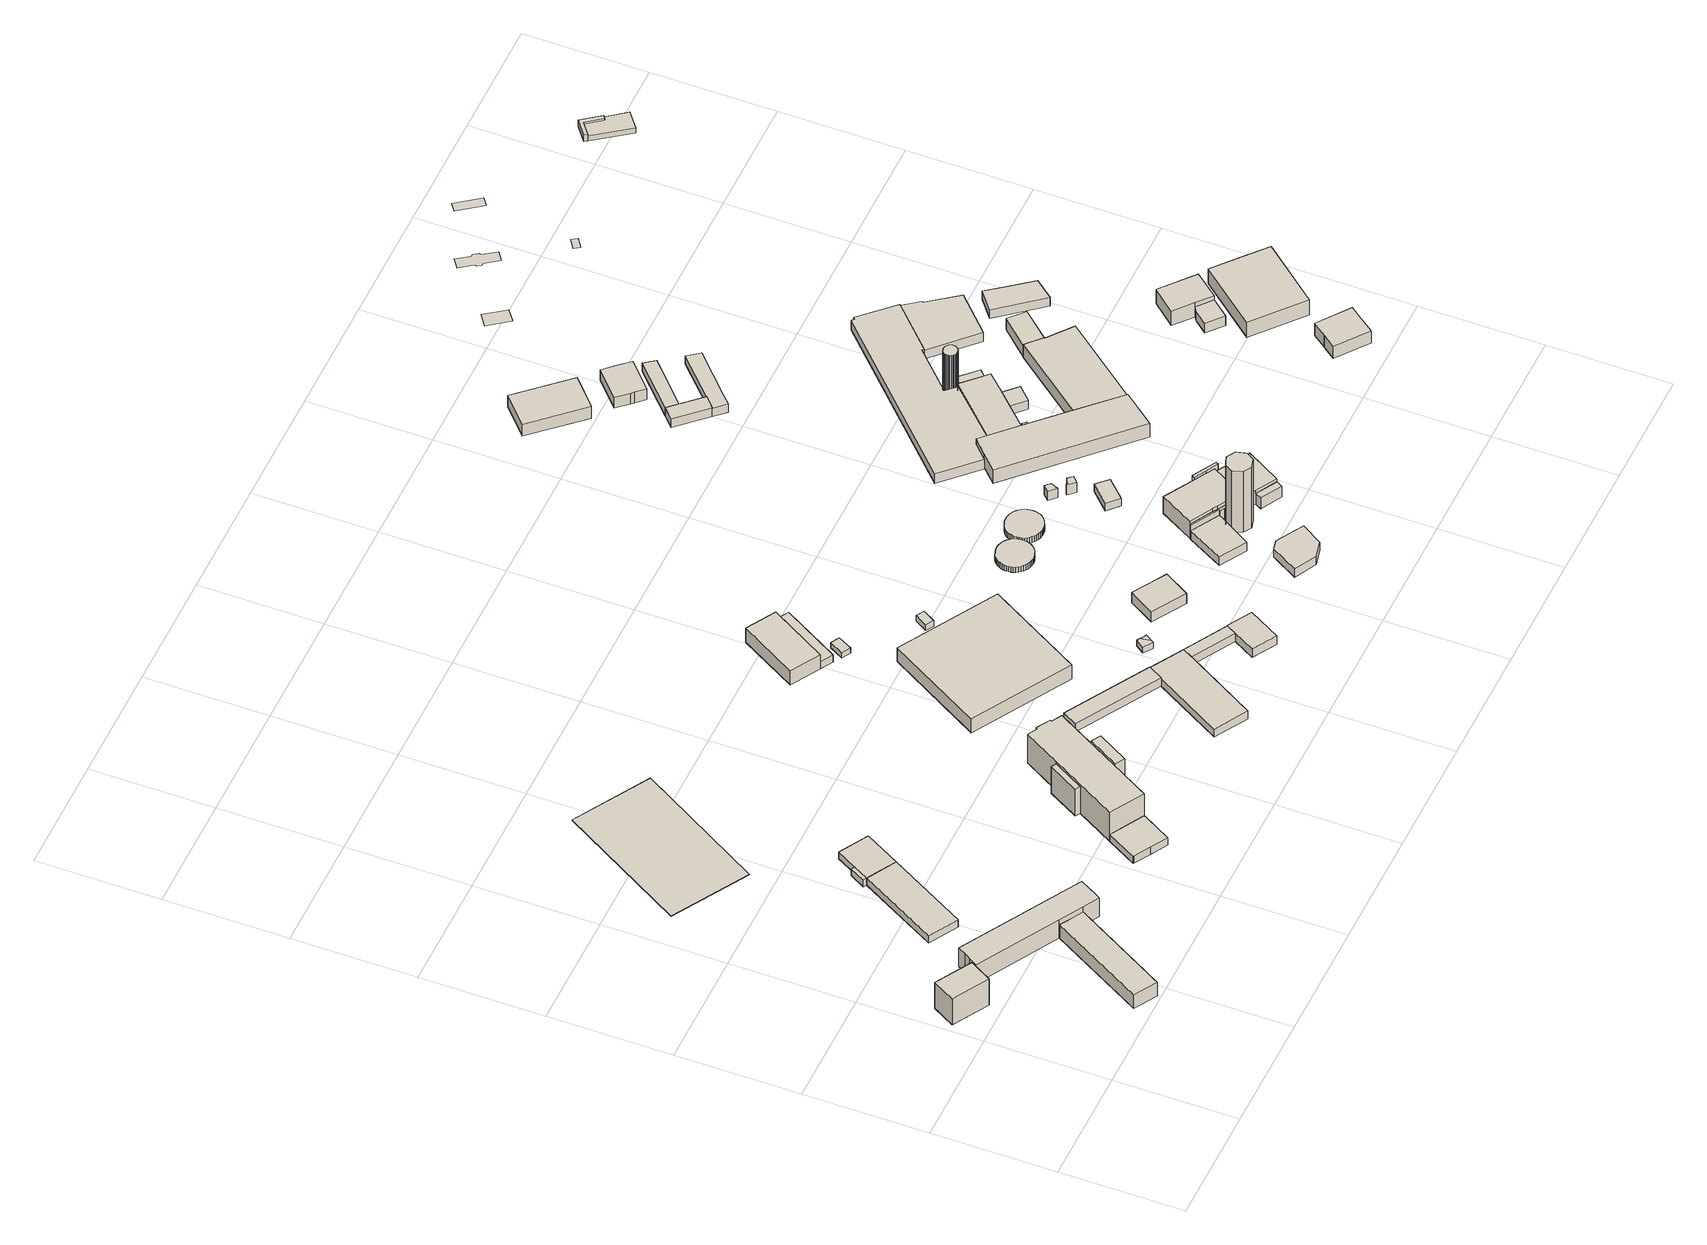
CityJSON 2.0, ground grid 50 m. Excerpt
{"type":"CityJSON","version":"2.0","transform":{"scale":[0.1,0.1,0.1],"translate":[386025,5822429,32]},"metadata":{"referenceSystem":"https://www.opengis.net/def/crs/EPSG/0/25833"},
"CityObjects":{
"building1":{"type":"Building","attributes":{"Gemeindeschluessel":"11000004","BezugspunktDach":"2200","function":"31001_1010","measuredHeight":13.4,"storeysAboveGround":4},"address":[{"country":"Germany","locality":"Berlin","thoroughfareNumber":"36","thoroughfareName":"Friedrich-Olbricht-Damm"}],"geometry":[{"type":"Solid","lod":"1","boundaries":[[[[0,1,2,3]],[[4,5,6,7]],[[4,7,3,2]],[[5,4,2,1]],[[6,5,1,0]],[[7,6,0,3]]]]}]},
"building2":{"type":"Building","attributes":{"Gemeindeschluessel":"11000004","function":"31001_3075"},"address":[{"country":"Germany","locality":"Berlin","thoroughfareNumber":"16 (19)","thoroughfareName":"Friedrich-Olbricht-Damm"}],"children":["building2-1","building2-2"]},
"building2-1":{"type":"BuildingPart","attributes":{"BezugspunktDach":"2200","measuredHeight":10.58,"storeysAboveGround":3},"parents":["building2"],"geometry":[{"type":"MultiSurface","lod":"1","boundaries":[[[8,9,10,11,12,13,14,15,16,17]],[[18,19,20,21,22,23,24,25,26,27]],[[18,27,17,16]],[[19,18,16,15]],[[20,19,15,14]],[[21,20,14,13]],[[22,21,13,12]],[[23,22,12,11]],[[24,23,11,10]],[[25,24,10,9]],[[26,28,29,30,26,25,30,29,31,9,8]],[[27,26,8,17]],[[30,29,28,26]]]}]},
"building2-2":{"type":"BuildingPart","attributes":{"BezugspunktDach":"2200","measuredHeight":8.13,"storeysAboveGround":3},"parents":["building2"],"geometry":[{"type":"MultiSurface","lod":"1","boundaries":[[[32,31,29,28,33]],[[26,30,25,34,35]],[[26,35,33,28]],[[34,25,31,32]],[[35,34,32,33]],[[30,26,36,28,29]],[[30,29,31,25]]]}]},
"building3":{"type":"Building","attributes":{"Gemeindeschluessel":"11000004","BezugspunktDach":"2200","function":"31001_1000","measuredHeight":4.89,"storeysAboveGround":1},"address":[{"country":"Germany","locality":"Berlin","thoroughfareNumber":"16 (24)","thoroughfareName":"Friedrich-Olbricht-Damm"}],"geometry":[{"type":"Solid","lod":"1","boundaries":[[[[37,38,39,40,41]],[[42,43,44,45,46]],[[42,46,41,40]],[[43,42,40,39]],[[44,43,39,38]],[[45,44,38,37]],[[46,45,37,41]]]]}]},
"building4":{"type":"Building","attributes":{"Gemeindeschluessel":"11000004","function":"31001_1000"},"address":[{"country":"Germany","locality":"Berlin","thoroughfareNumber":"16 (25)","thoroughfareName":"Friedrich-Olbricht-Damm"}],"children":["building4-1","building4-2"]},
"building4-1":{"type":"BuildingPart","attributes":{"BezugspunktDach":"2200","measuredHeight":3.51,"storeysAboveGround":1},"parents":["building4"],"geometry":[{"type":"Solid","lod":"1","boundaries":[[[[38,47,48,49,40]],[[50,51,52,53,54]],[[51,50,49,48]],[[52,51,48,47]],[[53,52,47,38]],[[54,53,38,40]],[[50,54,40,49]]]]}]},
"building4-2":{"type":"BuildingPart","attributes":{"BezugspunktDach":"2200","measuredHeight":3.51,"storeysAboveGround":1},"parents":["building4"],"geometry":[{"type":"Solid","lod":"1","boundaries":[[[[40,49,55,56]],[[57,50,54,58]],[[57,58,56,55]],[[50,57,55,49]],[[58,54,40,56]],[[54,50,49,40]]]]}]},
"building5":{"type":"Building","attributes":{"Gemeindeschluessel":"11000004","BezugspunktDach":"2200","function":"51006_1440","measuredHeight":0.291,"storeysAboveGround":0},"address":[{"country":"Germany","locality":"Berlin"}],"geometry":[{"type":"Solid","lod":"1","boundaries":[[[[59,60,61,62]],[[63,64,65,66]],[[63,66,62,61]],[[64,63,61,60]],[[65,64,60,59]],[[66,65,59,62]]]]}]},
"building6":{"type":"Building","attributes":{"Gemeindeschluessel":"11000004","function":"31001_3075"},"address":[{"country":"Germany","locality":"Berlin","thoroughfareNumber":"16 (3)","thoroughfareName":"Friedrich-Olbricht-Damm"}],"children":["building6-1","building6-2","building6-3","building6-4"]},
"building6-1":{"type":"BuildingPart","attributes":{"BezugspunktDach":"2200","measuredHeight":16.83,"storeysAboveGround":3},"parents":["building6"],"geometry":[{"type":"MultiSurface","lod":"1","boundaries":[[[67,68,69,70,71,72,73,74,75,76]],[[77,78,79,80,81,82,83,84,85,86]],[[87,88,89,86,76,75]],[[78,77,75,74]],[[79,78,74,73]],[[80,79,73,72]],[[81,80,72,71]],[[82,81,71,70]],[[83,82,70,69]],[[84,83,69,68]],[[85,90,91,67]],[[92,93,94,95,96,97,67,76]],[[77,98,89,88,87]],[[84,68,91,90]],[[86,99,94,93,92]],[[100,99,101,95,94]],[[101,85,97,96,95]]]}]},
"building6-2":{"type":"BuildingPart","attributes":{"BezugspunktDach":"2200","measuredHeight":16.49,"storeysAboveGround":3},"parents":["building6"],"geometry":[{"type":"MultiSurface","lod":"1","boundaries":[[[102,103,104,105]],[[84,106,107,90]],[[108,68,91,105,104]],[[106,84,104,103]],[[107,106,103,102]],[[90,107,102,105]],[[84,90,91,68,108]]]}]},
"building6-3":{"type":"BuildingPart","attributes":{"BezugspunktDach":"2200","measuredHeight":13.74,"storeysAboveGround":3},"parents":["building6"],"geometry":[{"type":"Solid","lod":"1","boundaries":[[[[88,87,109,110]],[[111,77,89,112]],[[111,112,110,109]],[[77,111,109,87]],[[112,89,88,110]],[[89,77,87,88]]]]}]},
"building6-4":{"type":"BuildingPart","attributes":{"BezugspunktDach":"2200","measuredHeight":3.79,"storeysAboveGround":3},"parents":["building6"],"geometry":[{"type":"Solid","lod":"1","boundaries":[[[[113,114,115,96,95,94,93,116]],[[86,99,101,85,117,118,119,120]],[[86,120,116,93]],[[86,93,86,99]],[[101,95,101,85]],[[117,85,96,115]],[[118,117,115,114]],[[119,118,114,113]],[[120,119,113,116]],[[99,86,93,94]],[[101,99,94,95]],[[85,101,95,96]]]]}]},
"building7":{"type":"Building","attributes":{"Gemeindeschluessel":"11000004","BezugspunktDach":"2200","function":"31001_2120","measuredHeight":4.02,"storeysAboveGround":1},"address":[{"country":"Germany","locality":"Berlin","thoroughfareNumber":"16 (4)","thoroughfareName":"Friedrich-Olbricht-Damm"}],"geometry":[{"type":"Solid","lod":"1","boundaries":[[[[121,122,123,124]],[[125,126,127,128]],[[125,128,124,123]],[[126,125,123,122]],[[127,126,122,121]],[[128,127,121,124]]]]}]},
"building8":{"type":"Building","attributes":{"Gemeindeschluessel":"11000004","BezugspunktDach":"2200","function":"31001_2120","measuredHeight":10.79,"storeysAboveGround":1},"address":[{"country":"Germany","locality":"Berlin","thoroughfareNumber":"16 (5)","thoroughfareName":"Friedrich-Olbricht-Damm"}],"geometry":[{"type":"Solid","lod":"1","boundaries":[[[[129,130,131,132,133]],[[134,135,136,137,138]],[[134,138,133,132]],[[135,134,132,131]],[[136,135,131,130]],[[137,136,130,129]],[[138,137,129,133]]]]}]},
"building9":{"type":"Building","attributes":{"Gemeindeschluessel":"11000004","function":"31001_3211"},"address":[{"country":"Germany","locality":"Berlin","thoroughfareNumber":"16 (6)","thoroughfareName":"Friedrich-Olbricht-Damm"}],"children":["building9-1","building9-2"]},
"building9-1":{"type":"BuildingPart","attributes":{"BezugspunktDach":"2200","measuredHeight":7.31,"storeysAboveGround":2},"parents":["building9"],"geometry":[{"type":"MultiSurface","lod":"1","boundaries":[[[139,140,141,142]],[[143,144,145,146]],[[143,146,142,141]],[[144,143,141,140]],[[147,148,140,139]],[[145,144,149,150]],[[146,145,139,142]],[[150,149,148,147]]]}]},
"building9-2":{"type":"BuildingPart","attributes":{"BezugspunktDach":"2200","measuredHeight":3.61,"storeysAboveGround":2},"parents":["building9"],"geometry":[{"type":"Solid","lod":"1","boundaries":[[[[151,152,148,147]],[[149,153,154,150]],[[153,149,148,152]],[[154,153,152,151]],[[150,154,151,147]],[[149,150,147,148]]]]}]},
"building10":{"type":"Building","attributes":{"Gemeindeschluessel":"11000004","BezugspunktDach":"2200","function":"31001_1000","measuredHeight":2.59,"storeysAboveGround":1},"address":[{"country":"Germany","locality":"Berlin","thoroughfareNumber":"16 (23)","thoroughfareName":"Friedrich-Olbricht-Damm"}],"geometry":[{"type":"Solid","lod":"1","boundaries":[[[[155,156,157,158]],[[159,160,161,162]],[[159,162,158,157]],[[160,159,157,156]],[[161,160,156,155]],[[162,161,155,158]]]]}]},
"building11":{"type":"Building","attributes":{"Gemeindeschluessel":"11000004","function":"31001_3075"},"address":[{"country":"Germany","locality":"Berlin","thoroughfareNumber":"16 (14)","thoroughfareName":"Friedrich-Olbricht-Damm"}],"children":["building11-1","building11-2","building11-3"]},
"building11-1":{"type":"BuildingPart","attributes":{"BezugspunktDach":"2200","measuredHeight":3.91,"storeysAboveGround":1},"parents":["building11"],"geometry":[{"type":"Solid","lod":"1","boundaries":[[[[163,164,165,166,167]],[[168,169,170,171,172]],[[168,172,167,166]],[[169,168,166,165]],[[171,170,164,163]],[[172,171,163,167]],[[169,165,164,170]]]]}]},
"building11-2":{"type":"BuildingPart","attributes":{"BezugspunktDach":"2200","measuredHeight":4.52,"storeysAboveGround":1},"parents":["building11"],"geometry":[{"type":"MultiSurface","lod":"1","boundaries":[[[173,174,175,176]],[[169,177,178,170]],[[165,164,170,176,175]],[[177,169,175,174]],[[170,178,173,176]],[[179,169,170,164,165]],[[178,177,174,173]]]}]},
"building11-3":{"type":"BuildingPart","attributes":{"BezugspunktDach":"2200","measuredHeight":4.36,"storeysAboveGround":1},"parents":["building11"],"geometry":[{"type":"MultiSurface","lod":"1","boundaries":[[[180,181,182,183,184]],[[178,177,185,186,187]],[[178,187,184,183]],[[174,173,183,182]],[[185,177,182,181]],[[186,185,181,180]],[[187,186,180,184]],[[177,178,173,174]]]}]},
"building12":{"type":"Building","attributes":{"Gemeindeschluessel":"11000004","BezugspunktDach":"2200","function":"31001_3030","measuredHeight":2.96,"storeysAboveGround":1},"address":[{"country":"Germany","locality":"Berlin","thoroughfareNumber":"16 (8)","thoroughfareName":"Friedrich-Olbricht-Damm"}],"geometry":[{"type":"Solid","lod":"1","boundaries":[[[[188,189,190,191,192]],[[193,194,195,196,197]],[[193,197,192,191]],[[194,193,191,190]],[[195,194,190,189]],[[196,195,189,188]],[[197,196,188,192]]]]}]},
"building13":{"type":"Building","attributes":{"Gemeindeschluessel":"11000004","BezugspunktDach":"2200","function":"51009_1610","measuredHeight":2.94,"storeysAboveGround":0},"address":[{"country":"Germany","locality":"Berlin"}],"geometry":[{"type":"Solid","lod":"1","boundaries":[[[[189,198,199,200,190]],[[201,202,203,195,194]],[[201,194,190,200]],[[202,201,200,199]],[[203,202,199,198]],[[195,203,198,189]],[[194,195,189,190]]]]}]},
"building14":{"type":"Building","attributes":{"Gemeindeschluessel":"11000004","BezugspunktDach":"2200","function":"31001_2143","measuredHeight":2.87,"storeysAboveGround":1},"address":[{"country":"Germany","locality":"Berlin","thoroughfareNumber":"16 (27)","thoroughfareName":"Friedrich-Olbricht-Damm"}],"geometry":[{"type":"Solid","lod":"1","boundaries":[[[[204,205,206,207]],[[208,209,210,211]],[[208,211,207,206]],[[209,208,206,205]],[[210,209,205,204]],[[211,210,204,207]]]]}]},
"building15":{"type":"Building","attributes":{"name":"Gedenkstätte Plötzensee","Gemeindeschluessel":"11000004","BezugspunktDach":"2200","function":"31001_3030","measuredHeight":5.91,"storeysAboveGround":1},"address":[{"country":"Germany","locality":"Berlin","thoroughfareNumber":"16 (7)","thoroughfareName":"Friedrich-Olbricht-Damm"}],"geometry":[{"type":"Solid","lod":"1","boundaries":[[[[212,213,214,215,216]],[[217,218,219,220,221]],[[217,221,216,215]],[[218,217,215,214]],[[219,218,214,213]],[[220,219,213,212]],[[221,220,212,216]]]]}]},
"building16":{"type":"Building","attributes":{"Gemeindeschluessel":"11000004","BezugspunktDach":"2200","function":"31001_1000","measuredHeight":2.83,"storeysAboveGround":1},"address":[{"country":"Germany","locality":"Berlin","thoroughfareNumber":"16 (22)","thoroughfareName":"Friedrich-Olbricht-Damm"}],"geometry":[{"type":"Solid","lod":"1","boundaries":[[[[222,223,224,225,226,227,228,229,230,231,232,233,234,235,236,237,238,239,240,241,242,243,244,245,246,247,248,249,250,251,252,253,254,255,256,257,258,259,260,261,262,263,264,265,266,267,268,269]],[[270,271,272,273,274,275,276,277,278,279,280,281,282,283,284,285,286,287,288,289,290,291,292,293,294,295,296,297,298,299,300,301,302,303,304,305,306,307,308,309,310,311,312,313,314,315,316,317]],[[270,317,269,268]],[[271,270,268,267]],[[272,271,267,266]],[[273,272,266,265]],[[274,273,265,264]],[[275,274,264,263]],[[276,275,263,262]],[[277,276,262,261]],[[278,277,261,260]],[[279,278,260,259]],[[280,279,259,258]],[[281,280,258,257]],[[282,281,257,256]],[[283,282,256,255]],[[284,283,255,254]],[[285,284,254,253]],[[286,285,253,252]],[[287,286,252,251]],[[288,287,251,250]],[[289,288,250,249]],[[290,289,249,248]],[[291,290,248,247]],[[292,291,247,246]],[[293,292,246,245]],[[294,293,245,244]],[[295,294,244,243]],[[296,295,243,242]],[[297,296,242,241]],[[298,297,241,240]],[[299,298,240,239]],[[300,299,239,238]],[[301,300,238,237]],[[302,301,237,236]],[[303,302,236,235]],[[304,303,235,234]],[[305,304,234,233]],[[306,305,233,232]],[[307,306,232,231]],[[308,307,231,230]],[[309,308,230,229]],[[310,309,229,228]],[[311,310,228,227]],[[312,311,227,226]],[[313,312,226,225]],[[314,313,225,224]],[[315,314,224,223]],[[316,315,223,222]],[[317,316,222,269]]]]}]},
"building17":{"type":"Building","attributes":{"Gemeindeschluessel":"11000004","BezugspunktDach":"2200","function":"31001_1000","measuredHeight":4.25,"storeysAboveGround":1},"address":[{"country":"Germany","locality":"Berlin","thoroughfareNumber":"16 (26)","thoroughfareName":"Friedrich-Olbricht-Damm"}],"geometry":[{"type":"Solid","lod":"1","boundaries":[[[[318,319,320,321,322,323]],[[324,325,326,327,328,329]],[[324,329,323,322]],[[325,324,322,321]],[[326,325,321,320]],[[327,326,320,319]],[[328,327,319,318]],[[329,328,318,323]]]]}]},
"building18":{"type":"Building","attributes":{"Gemeindeschluessel":"11000004","BezugspunktDach":"2200","function":"31001_1000","measuredHeight":2.91,"storeysAboveGround":1},"address":[{"country":"Germany","locality":"Berlin","thoroughfareNumber":"16 (21)","thoroughfareName":"Friedrich-Olbricht-Damm"}],"geometry":[{"type":"Solid","lod":"1","boundaries":[[[[330,331,332,333,334,335,336,337,338,339,340,341,342,343,344,345,346,347,348,349,350,351,352,353,354,355,356,357,358,359,360,361,362,363,364,365,366,367,368,369,370,371,372,373,374,375]],[[376,377,378,379,380,381,382,383,384,385,386,387,388,389,390,391,392,393,394,395,396,397,398,399,400,401,402,403,404,405,406,407,408,409,410,411,412,413,414,415,416,417,418,419,420,421]],[[376,421,375,374]],[[377,376,374,373]],[[378,377,373,372]],[[379,378,372,371]],[[380,379,371,370]],[[381,380,370,369]],[[382,381,369,368]],[[383,382,368,367]],[[384,383,367,366]],[[385,384,366,365]],[[386,385,365,364]],[[387,386,364,363]],[[388,387,363,362]],[[389,388,362,361]],[[390,389,361,360]],[[391,390,360,359]],[[392,391,359,358]],[[393,392,358,357]],[[394,393,357,356]],[[395,394,356,355]],[[396,395,355,354]],[[397,396,354,353]],[[398,397,353,352]],[[399,398,352,351]],[[400,399,351,350]],[[401,400,350,349]],[[402,401,349,348]],[[403,402,348,347]],[[404,403,347,346]],[[405,404,346,345]],[[406,405,345,344]],[[407,406,344,343]],[[408,407,343,342]],[[409,408,342,341]],[[410,409,341,340]],[[411,410,340,339]],[[412,411,339,338]],[[413,412,338,337]],[[414,413,337,336]],[[415,414,336,335]],[[416,415,335,334]],[[417,416,334,333]],[[418,417,333,332]],[[419,418,332,331]],[[420,419,331,330]],[[421,420,330,375]]]]}]},
"building19":{"type":"Building","attributes":{"Gemeindeschluessel":"11000004","BezugspunktDach":"2200","function":"31001_3000","measuredHeight":4.85,"storeysAboveGround":1},"address":[{"country":"Germany","locality":"Berlin","thoroughfareNumber":"16 (16)","thoroughfareName":"Friedrich-Olbricht-Damm"}],"geometry":[{"type":"Solid","lod":"1","boundaries":[[[[422,423,424,425,426]],[[427,428,429,430,431]],[[427,431,426,425]],[[428,427,425,424]],[[429,428,424,423]],[[430,429,423,422]],[[431,430,422,426]]]]}]},
"building20":{"type":"Building","attributes":{"Gemeindeschluessel":"11000004","BezugspunktDach":"2200","function":"31001_2612","measuredHeight":4.74,"storeysAboveGround":1},"address":[{"country":"Germany","locality":"Berlin","thoroughfareNumber":"16 (9)","thoroughfareName":"Friedrich-Olbricht-Damm"}],"geometry":[{"type":"Solid","lod":"1","boundaries":[[[[432,433,434,435,436,437]],[[438,439,440,441,442,443]],[[438,443,437,436]],[[439,438,436,435]],[[440,439,435,434]],[[441,440,434,433]],[[442,441,433,432]],[[443,442,432,437]]]]}]},
"building21":{"type":"Building","attributes":{"Gemeindeschluessel":"11000004","BezugspunktDach":"2200","function":"31001_1000","measuredHeight":3.68,"storeysAboveGround":1},"address":[{"country":"Germany","locality":"Berlin","thoroughfareNumber":"16 (11)","thoroughfareName":"Friedrich-Olbricht-Damm"}],"geometry":[{"type":"Solid","lod":"1","boundaries":[[[[444,445,446,447]],[[448,449,450,451]],[[448,451,447,446]],[[449,448,446,445]],[[450,449,445,444]],[[451,450,444,447]]]]}]},
"building22":{"type":"Building","attributes":{"Gemeindeschluessel":"11000004","function":"31001_2510"},"address":[{"country":"Germany","locality":"Berlin","thoroughfareNumber":"16 (15)","thoroughfareName":"Friedrich-Olbricht-Damm"}],"children":["building22-1","building22-2","building22-3","building22-4","building22-5","building22-6"]},
"building22-1":{"type":"BuildingPart","attributes":{"BezugspunktDach":"2200","measuredHeight":31.46,"storeysAboveGround":5},"parents":["building22"],"geometry":[{"type":"MultiSurface","lod":"1","boundaries":[[[452,453,454,455,456,457,458,459,460,461]],[[462,463,464,465,466,467,468,469,470,471]],[[462,471,461,460]],[[463,462,460,459]],[[472,473,474,459,458]],[[475,476,477,478,458,457]],[[479,476,457,456]],[[467,466,456,455]],[[468,467,455,454]],[[469,468,454,453]],[[470,469,453,452]],[[471,470,452,461]],[[464,463,474,473,472]],[[465,464,478,477,476,475]],[[466,465,476,479]]]}]},
"building22-2":{"type":"BuildingPart","attributes":{"BezugspunktDach":"2200","measuredHeight":10,"storeysAboveGround":5},"parents":["building22"],"geometry":[{"type":"MultiSurface","lod":"1","boundaries":[[[480,481,477,476,479,482,483,484,485,486,487,488]],[[489,490,491,492,493,494,495,496,497,498,499,500]],[[489,500,488,487]],[[490,489,487,486]],[[491,490,486,485]],[[492,491,485,484]],[[492,501,493]],[[502,503,504,483,482]],[[495,494,482,479]],[[496,495,466,465]],[[497,496,476,465,464,477]],[[505,472,497,477,481]],[[506,505,498,481,480]],[[493,501,507,483]],[[484,507,501,492]],[[494,508,503,502]],[[508,493,504,503,509]],[[465,466,479,476]],[[477,464,465,476]],[[498,497,472,505]],[[499,498,505,506]],[[500,510,488]]]}]},
"building22-3":{"type":"BuildingPart","attributes":{"BezugspunktDach":"2200","measuredHeight":7.13,"storeysAboveGround":5},"parents":["building22"],"geometry":[{"type":"MultiSurface","lod":"1","boundaries":[[[511,512,513,473,472,514,515]],[[500,497,516,517,429,428,427]],[[500,427,515,514]],[[518,498,519]],[[516,497,472,464,463,473]],[[517,516,473,513]],[[429,517,513,512]],[[428,429,512,511]],[[427,428,511,515]],[[519,498,505,472,497]],[[499,506,505,498,518]],[[500,514,506,499]],[[473,463,464,472]]]}]},
"building22-4":{"type":"BuildingPart","attributes":{"BezugspunktDach":"2200","measuredHeight":8.12,"storeysAboveGround":5},"parents":["building22"],"geometry":[{"type":"MultiSurface","lod":"1","boundaries":[[[520,521,522,523,524,525,526,527,528,529,530,504,503,502]],[[508,493,531,532,533,534,535,536,537,538,539,540,541,494]],[[532,531,530,529]],[[533,532,529,528]],[[534,533,528,527]],[[535,534,527,526]],[[536,535,526,525]],[[537,536,525,524]],[[538,537,524,523]],[[542,543,538,523,522]],[[540,539,522,521]],[[541,540,521,520]],[[494,541,520,502]],[[508,494,502,503]],[[493,508,503,504]],[[531,493,504,530]],[[539,538,543,542]]]}]},
"building22-5":{"type":"BuildingPart","attributes":{"BezugspunktDach":"2200","measuredHeight":5.85,"storeysAboveGround":5},"parents":["building22"],"geometry":[{"type":"Solid","lod":"1","boundaries":[[[[544,543,542,545]],[[539,538,546,547]],[[539,547,545,542]],[[546,538,543,544]],[[547,546,544,545]],[[538,539,542,543]]]]}]},
"building22-6":{"type":"BuildingPart","attributes":{"BezugspunktDach":"2200","measuredHeight":10.79,"storeysAboveGround":5},"parents":["building22"],"geometry":[{"type":"MultiSurface","lod":"1","boundaries":[[[548,549,550,551,552,553]],[[554,555,556,531,501,492]],[[554,492,553,552]],[[555,554,552,551]],[[556,555,551,550]],[[531,556,550,549]],[[507,483,493,504,530,549,548]],[[484,507,501,548,553]],[[501,493,483,507]],[[530,504,493,531]],[[492,501,507,484]]]}]},
"building23":{"type":"Building","attributes":{"Gemeindeschluessel":"11000004","BezugspunktDach":"2200","function":"31001_2612","measuredHeight":5.21,"storeysAboveGround":1},"address":[{"country":"Germany","locality":"Berlin","thoroughfareNumber":"16 (10)","thoroughfareName":"Friedrich-Olbricht-Damm"}],"geometry":[{"type":"Solid","lod":"1","boundaries":[[[[557,558,559,560,561,562]],[[563,564,565,566,567,568]],[[563,568,562,561]],[[564,563,561,560]],[[565,564,560,559]],[[566,565,559,558]],[[567,566,558,557]],[[568,567,557,562]]]]}]},
"building24":{"type":"Building","attributes":{"Gemeindeschluessel":"11000004","BezugspunktDach":"2200","function":"31001_2143","measuredHeight":8.28,"storeysAboveGround":1},"address":[{"country":"Germany","locality":"Berlin","thoroughfareNumber":"26","thoroughfareName":"Saatwinkler Damm"}],"geometry":[{"type":"Solid","lod":"1","boundaries":[[[[569,570,571,572]],[[573,574,575,576]],[[573,576,572,571]],[[574,573,571,570]],[[575,574,570,569]],[[576,575,569,572]]]]}]},
"building25":{"type":"Building","attributes":{"Gemeindeschluessel":"11000004","BezugspunktDach":"2200","function":"31001_2143","measuredHeight":7.02,"storeysAboveGround":1},"address":[{"country":"Germany","locality":"Berlin","thoroughfareNumber":"19 (5)","thoroughfareName":"Saatwinkler Damm"}],"geometry":[{"type":"Solid","lod":"1","boundaries":[[[[577,578,579,580,581,582,583,584,585,586]],[[587,588,589,590,591,592,593,594,595,596]],[[587,596,586,585]],[[588,587,585,584]],[[589,588,584,583]],[[590,589,583,582]],[[591,590,582,581]],[[592,591,581,580]],[[593,592,580,579]],[[594,593,579,578]],[[595,594,578,577]],[[596,595,577,586]]]]}]},
"building26":{"type":"Building","attributes":{"Gemeindeschluessel":"11000004","BezugspunktDach":"2200","function":"31001_2143","measuredHeight":6.21,"storeysAboveGround":1},"address":[{"country":"Germany","locality":"Berlin","thoroughfareNumber":"19 (8)","thoroughfareName":"Saatwinkler Damm"}],"geometry":[{"type":"Solid","lod":"1","boundaries":[[[[597,598,599,600,601,602]],[[603,604,605,606,607,608]],[[603,608,602,601]],[[604,603,601,600]],[[605,604,600,599]],[[606,605,599,598]],[[607,606,598,597]],[[608,607,597,602]]]]}]},
"building27":{"type":"Building","attributes":{"Gemeindeschluessel":"11000004","BezugspunktDach":"2200","function":"31001_2143","measuredHeight":6.47,"storeysAboveGround":1},"address":[{"country":"Germany","locality":"Berlin","thoroughfareNumber":"25","thoroughfareName":"Saatwinkler Damm"}],"geometry":[{"type":"Solid","lod":"1","boundaries":[[[[609,610,611,612,613,614,615,616]],[[617,618,619,620,621,622,623,624]],[[617,624,616,615]],[[618,617,615,614]],[[619,618,614,613]],[[620,619,613,612]],[[621,620,612,611]],[[622,621,611,610]],[[623,622,610,609]],[[624,623,609,616]]]]}]},
"building28":{"type":"Building","attributes":{"Gemeindeschluessel":"11000004","function":"31001_2020"},"address":[{"country":"Germany","locality":"Berlin","thoroughfareNumber":"24","thoroughfareName":"Saatwinkler Damm"}],"children":["building28-1","building28-2","building28-3"]},
"building28-1":{"type":"BuildingPart","attributes":{"BezugspunktDach":"2200","measuredHeight":4.18,"storeysAboveGround":1},"parents":["building28"],"geometry":[{"type":"MultiSurface","lod":"1","boundaries":[[[625,626,627,628,629,630,631]],[[632,633,634,635,636,637,638]],[[633,632,630,629]],[[634,633,629,628]],[[635,634,628,627]],[[636,635,627,626]],[[637,636,626,625]],[[638,637,625,631]],[[639,632,638,631,630]]]}]},
"building28-2":{"type":"BuildingPart","attributes":{"BezugspunktDach":"2200","measuredHeight":4.31,"storeysAboveGround":1},"parents":["building28"],"geometry":[{"type":"Solid","lod":"1","boundaries":[[[[640,641,642,643,644]],[[645,646,632,638,647]],[[645,647,644,643]],[[632,646,642,641]],[[638,631,630,632,641,640]],[[647,638,640,644]],[[646,645,643,642]],[[632,630,631,638]]]]}]},
"building28-3":{"type":"BuildingPart","attributes":{"BezugspunktDach":"2200","measuredHeight":4.97,"storeysAboveGround":1},"parents":["building28"],"geometry":[{"type":"MultiSurface","lod":"1","boundaries":[[[648,649,650,651]],[[652,653,646,645]],[[652,645,651,650]],[[653,652,650,649]],[[646,653,649,648]],[[654,643,642,648,651]],[[645,646,655,642,643,654]]]}]},
"building29":{"type":"Building","attributes":{"Gemeindeschluessel":"11000004","BezugspunktDach":"2200","function":"31001_2120","measuredHeight":4.96,"storeysAboveGround":1},"address":[{"country":"Germany","locality":"Berlin","thoroughfareNumber":"19 (2)","thoroughfareName":"Saatwinkler Damm"}],"geometry":[{"type":"Solid","lod":"1","boundaries":[[[[656,657,658,659,660,661,662,663,664,665]],[[666,667,668,669,670,671,672,673,674,675]],[[666,675,665,664]],[[667,666,664,663]],[[668,667,663,662]],[[669,668,662,661]],[[670,669,661,660]],[[671,670,660,659]],[[672,671,659,658]],[[673,672,658,657]],[[674,673,657,656]],[[675,674,656,665]]]]}]},
"building30":{"type":"Building","attributes":{"Gemeindeschluessel":"11000004","BezugspunktDach":"2200","function":"51009_1610","measuredHeight":4.54,"storeysAboveGround":0},"address":[{"country":"Germany","locality":"Berlin"}],"geometry":[{"type":"Solid","lod":"1","boundaries":[[[[676,677,659,658]],[[678,679,680,681]],[[678,681,658,659]],[[679,678,659,677]],[[680,679,677,676]],[[681,680,676,658]]]]}]},
"building31":{"type":"Building","attributes":{"Gemeindeschluessel":"11000004","BezugspunktDach":"2200","function":"31001_2111","measuredHeight":4.97,"storeysAboveGround":1},"address":[{"country":"Germany","locality":"Berlin","thoroughfareNumber":"21","thoroughfareName":"Saatwinkler Damm"}],"geometry":[{"type":"Solid","lod":"1","boundaries":[[[[682,683,684,685,686,687,688,689,690,691,692,693,694]],[[695,696,697,698,699,700,701,702,703,704,705,706,707]],[[695,707,694,693]],[[696,695,693,692]],[[697,696,692,691]],[[698,697,691,690]],[[699,698,690,689]],[[700,699,689,688]],[[701,700,688,687]],[[702,701,687,686]],[[703,702,686,685]],[[704,703,685,684]],[[705,704,684,683]],[[706,705,683,682]],[[707,706,682,694]]]]}]},
"building32":{"type":"Building","attributes":{"Gemeindeschluessel":"11000004","BezugspunktDach":"2200","function":"31001_2142","measuredHeight":20.23,"storeysAboveGround":1},"address":[{"country":"Germany","locality":"Berlin","thoroughfareNumber":"19 (4)","thoroughfareName":"Saatwinkler Damm"}],"geometry":[{"type":"Solid","lod":"1","boundaries":[[[[708,709,710,711,712,713,714,715,716,717,718,719,720,721,722,723,724,725,726,727,728,729,730,731,732,733,734,735,736,737]],[[738,739,740,741,742,743,744,745,746,747,748,749,750,751,752,753,754,755,756,757,758,759,760,761,762,763,764,765,766,767]],[[738,767,737,736]],[[739,738,736,735]],[[740,739,735,734]],[[741,740,734,733]],[[742,741,733,732]],[[743,742,732,731]],[[744,743,731,730]],[[745,744,730,729]],[[746,745,729,728]],[[747,746,728,727]],[[748,747,727,726]],[[749,748,726,725]],[[750,749,725,724]],[[751,750,724,723]],[[752,751,723,722]],[[753,752,722,721]],[[754,753,721,720]],[[755,754,720,719]],[[756,755,719,718]],[[757,756,718,717]],[[758,757,717,716]],[[759,758,716,715]],[[760,759,715,714]],[[761,760,714,713]],[[762,761,713,712]],[[763,762,712,711]],[[764,763,711,710]],[[765,764,710,709]],[[766,765,709,708]],[[767,766,708,737]]]]}]},
"building33":{"type":"Building","attributes":{"Gemeindeschluessel":"11000004","BezugspunktDach":"2200","function":"31001_2580","measuredHeight":3.25,"storeysAboveGround":1},"address":[{"country":"Germany","locality":"Berlin","thoroughfareNumber":"19 (3)","thoroughfareName":"Saatwinkler Damm"}],"geometry":[{"type":"Solid","lod":"1","boundaries":[[[[768,769,770,771]],[[772,773,774,775]],[[772,775,771,770]],[[773,772,770,769]],[[774,773,769,768]],[[775,774,768,771]]]]}]},
"building34":{"type":"Building","attributes":{"Gemeindeschluessel":"11000004","BezugspunktDach":"2200","function":"31001_2143","measuredHeight":6.64,"storeysAboveGround":1},"address":[{"country":"Germany","locality":"Berlin","thoroughfareNumber":"19 (7)","thoroughfareName":"Saatwinkler Damm"}],"geometry":[{"type":"Solid","lod":"1","boundaries":[[[[776,777,778,779,780,781]],[[782,783,784,785,786,787]],[[782,787,781,780]],[[783,782,780,779]],[[784,783,779,778]],[[785,784,778,777]],[[786,785,777,776]],[[787,786,776,781]]]]}]},
"building35":{"type":"Building","attributes":{"Gemeindeschluessel":"11000004","BezugspunktDach":"2200","function":"31001_2440","measuredHeight":0.024,"storeysAboveGround":1},"address":[{"country":"Germany","locality":"Berlin","thoroughfareNumber":"25 (1)","thoroughfareName":"Saatwinkler Damm"}],"geometry":[{"type":"MultiSurface","lod":"1","boundaries":[[[788,789,790,791]]]}]},
"building36":{"type":"Building","attributes":{"Gemeindeschluessel":"11000004","BezugspunktDach":"2200","function":"31001_2143","measuredHeight":6.1,"storeysAboveGround":1},"address":[{"country":"Germany","locality":"Berlin","thoroughfareNumber":"19 (6)","thoroughfareName":"Saatwinkler Damm"}],"geometry":[{"type":"Solid","lod":"1","boundaries":[[[[792,793,794,795,796,797,798,799]],[[800,801,802,803,804,805,806,807]],[[800,807,799,798]],[[801,800,798,797]],[[802,801,797,796]],[[803,802,796,795]],[[804,803,795,794]],[[805,804,794,793]],[[806,805,793,792]],[[807,806,792,799]]]]}]},
"building37":{"type":"Building","attributes":{"Gemeindeschluessel":"11000004","BezugspunktDach":"2200","function":"31001_2120","measuredHeight":4.56,"storeysAboveGround":1},"address":[{"country":"Germany","locality":"Berlin","thoroughfareNumber":"19 (1)","thoroughfareName":"Saatwinkler Damm"}],"geometry":[{"type":"Solid","lod":"1","boundaries":[[[[808,809,810,811,812,813]],[[698,814,815,816,817,699]],[[698,699,813,812]],[[814,698,812,811]],[[815,814,811,810]],[[816,815,810,809]],[[817,816,809,808]],[[699,817,808,813]]]]}]},
"building38":{"type":"Building","attributes":{"Gemeindeschluessel":"11000004","BezugspunktDach":"2200","function":"31001_2120","measuredHeight":7.16,"storeysAboveGround":2},"address":[{"country":"Germany","locality":"Berlin","thoroughfareNumber":"15 (1)","thoroughfareName":"Saatwinkler Damm"}],"geometry":[{"type":"Solid","lod":"1","boundaries":[[[[818,819,820,821,822,823,824,825]],[[826,827,828,829,830,831,832,833]],[[826,833,825,824]],[[827,826,824,823]],[[828,827,823,822]],[[829,828,822,821]],[[830,829,821,820]],[[831,830,820,819]],[[832,831,819,818]],[[833,832,818,825]]]]}]},
"building39":{"type":"Building","attributes":{"Gemeindeschluessel":"11000004","BezugspunktDach":"2200","function":"31001_2143","measuredHeight":4.88,"storeysAboveGround":1},"address":[{"country":"Germany","locality":"Berlin","thoroughfareNumber":"17 (1)","thoroughfareName":"Saatwinkler Damm"}],"geometry":[{"type":"Solid","lod":"1","boundaries":[[[[834,835,836,837,838]],[[839,840,841,842,843]],[[839,843,838,837]],[[840,839,837,836]],[[841,840,836,835]],[[842,841,835,834]],[[843,842,834,838]]]]}]},
"building40":{"type":"Building","attributes":{"Gemeindeschluessel":"11000004","BezugspunktDach":"2200","function":"31001_2020","measuredHeight":4.38,"storeysAboveGround":1},"address":[{"country":"Germany","locality":"Berlin","thoroughfareNumber":"19, 20","thoroughfareName":"Saatwinkler Damm"}],"geometry":[{"type":"Solid","lod":"1","boundaries":[[[[844,845,846,847,848]],[[849,850,851,852,853]],[[849,853,848,847]],[[850,849,847,846]],[[851,850,846,845]],[[852,851,845,844]],[[853,852,844,848]]]]}]},
"building41":{"type":"Building","attributes":{"Gemeindeschluessel":"11000004","BezugspunktDach":"2200","function":"31001_2443","measuredHeight":0.04,"storeysAboveGround":1},"address":[{"country":"Germany","locality":"Berlin","thoroughfareNumber":"25","thoroughfareName":"Saatwinkler Damm"}],"geometry":[{"type":"MultiSurface","lod":"1","boundaries":[[[854,855,856,857,858,859,860,861,862,863,864,865]]]}]},
"building42":{"type":"Building","attributes":{"Gemeindeschluessel":"11000004","BezugspunktDach":"2200","function":"31001_2020","measuredHeight":7.44,"storeysAboveGround":2},"address":[{"country":"Germany","locality":"Berlin","thoroughfareNumber":"17, 18","thoroughfareName":"Saatwinkler Damm"}],"geometry":[{"type":"Solid","lod":"1","boundaries":[[[[866,867,868,869,870]],[[871,872,873,874,875]],[[871,875,870,869]],[[872,871,869,868]],[[873,872,868,867]],[[874,873,867,866]],[[875,874,866,870]]]]}]},
"building43":{"type":"Building","attributes":{"Gemeindeschluessel":"11000004","BezugspunktDach":"2200","function":"51009_1610","measuredHeight":8.66,"storeysAboveGround":0},"address":[{"country":"Germany","locality":"Berlin"}],"geometry":[{"type":"Solid","lod":"1","boundaries":[[[[876,877,878,879,880]],[[881,882,883,884,885]],[[881,885,880,879]],[[882,881,879,878]],[[883,882,878,877]],[[884,883,877,876]],[[885,884,876,880]]]]}]},
"building44":{"type":"Building","attributes":{"Gemeindeschluessel":"11000004","BezugspunktDach":"2200","function":"31001_2440","measuredHeight":0.019,"storeysAboveGround":1},"address":[{"country":"Germany","locality":"Berlin","thoroughfareNumber":"25 (2)","thoroughfareName":"Saatwinkler Damm"}],"geometry":[{"type":"MultiSurface","lod":"1","boundaries":[[[886,887,888,889]]]}]},
"building45":{"type":"Building","attributes":{"Gemeindeschluessel":"11000004","BezugspunktDach":"2200","function":"31001_2440","measuredHeight":0.055,"storeysAboveGround":1},"address":[{"country":"Germany","locality":"Berlin","thoroughfareNumber":"25 (3)","thoroughfareName":"Saatwinkler Damm"}],"geometry":[{"type":"MultiSurface","lod":"1","boundaries":[[[890,891,892,893]]]}]},
"building46":{"type":"Building","attributes":{"Gemeindeschluessel":"11000001","BezugspunktDach":"2200","function":"51009_1610","measuredHeight":3.19,"storeysAboveGround":0},"address":[{"country":"Germany","locality":"Berlin"}],"geometry":[{"type":"Solid","lod":"1","boundaries":[[[[894,895,896,897,898,899]],[[900,901,902,903,904,905]],[[900,905,899,898]],[[901,900,898,897]],[[902,901,897,896]],[[903,902,896,895]],[[904,903,895,894]],[[905,904,894,899]]]]}]},
"building47":{"type":"Building","attributes":{"Gemeindeschluessel":"11000001","BezugspunktDach":"2200","function":"31001_2143","measuredHeight":2.6,"storeysAboveGround":1},"address":[{"country":"Germany","locality":"Berlin","thoroughfareNumber":"37 (1)","thoroughfareName":"Nordufer"}],"geometry":[{"type":"Solid","lod":"1","boundaries":[[[[906,907,908,909,910,911]],[[912,913,914,915,916,917]],[[912,917,911,910]],[[913,912,910,909]],[[914,913,909,908]],[[915,914,908,907]],[[916,915,907,906]],[[917,916,906,911]]]]}]}
},
"vertices":[
[150,543,163],[202,632,163],[59,716,163],[7,627,163],[59,716,29],[202,632,29],[150,543,29],[7,627,29],
[561,442,120],[653,389,120],[717,352,120],[737,385,120],[750,409,120],[770,443,120],[289,721,120],[270,687,120],[256,663,120],[236,629,120],[256,663,25],[270,687,25],[289,721,25],[770,443,25],[750,409,25],[737,385,25],[717,352,25],[653,389,25],[561,442,25],[236,629,25],[561,442,95],[607,415,95],[607,415,25],[653,389,95],
[431,5,95],[340,58,95],[431,5,25],[340,58,25],[561,442,49],
[469,799,64],[649,1117,64],[591,1150,64],[533,1182,64],[353,865,64],[533,1182,27],[591,1150,27],[649,1117,27],[469,799,27],[353,865,27],
[730,1260,64],[614,1326,64],[568,1244,64],[568,1244,29],[614,1326,29],[730,1260,29],[649,1117,29],[533,1182,29],
[554,1252,64],[519,1190,64],[554,1252,29],[519,1190,29],
[417,1592,29],[722,2108,29],[420,2286,29],[116,1770,29],[420,2286,26],[722,2108,26],[417,1592,26],[116,1770,26],
[1213,387,173],[1372,662,173],[1459,813,173],[1417,837,173],[1421,843,173],[1368,874,173],[1364,868,173],[1325,890,173],[1239,741,173],[1079,465,173],[1239,741,24],[1325,890,24],[1364,868,24],[1368,874,24],[1421,843,24],[1417,837,24],[1459,813,24],[1372,662,24],[1213,387,24],[1079,465,24],[1239,741,162],[1167,617,162],[1167,617,24],[1300,537,24],[1300,537,173],[1079,465,43],[1079,465,61],[1146,426,61],[1209,390,61],[1213,387,61],[1213,387,35],[1229,724,24],[1146,426,24],[1146,426,52],[1209,390,24],
[1338,515,185],[1410,640,185],[1372,662,185],[1300,537,185],[1410,640,24],[1338,515,24],[1372,662,88],
[1219,752,162],[1148,628,162],[1219,752,24],[1148,628,24],
[1014,341,61],[1077,304,61],[1144,265,61],[1010,344,61],[1144,265,24],[1077,304,24],[1014,341,24],[1010,344,24],
[1870,598,64],[1904,657,64],[1570,853,64],[1536,794,64],[1570,853,23],[1904,657,23],[1870,598,23],[1536,794,23],
[1783,911,87],[1895,1103,87],[2007,1296,87],[1618,1523,87],[1393,1138,87],[1618,1523,16],[2007,1296,16],[1895,1103,16],[1783,911,16],[1393,1138,16],
[1465,1759,101],[1600,1990,101],[1484,2058,101],[1349,1827,101],[1484,2058,28],[1600,1990,28],[1465,1759,28],[1349,1827,28],[1465,1759,65],[1600,1990,65],[1600,1990,29],[1465,1759,29],
[1514,1730,65],[1649,1961,65],[1649,1961,29],[1514,1730,29],
[1579,1689,56],[1611,1746,56],[1576,1765,56],[1544,1709,56],[1576,1765,30],[1611,1746,30],[1579,1689,30],[1544,1709,30],
[1841,248,61],[2011,539,61],[2035,580,61],[1904,657,61],[1710,324,61],[1904,657,21],[2035,580,21],[2011,539,21],[1841,248,21],[1710,324,21],
[2180,440,62],[2204,482,62],[2035,580,62],[2011,539,62],[2204,482,21],[2180,440,21],[2035,580,55],
[2225,298,65],[2299,426,65],[2204,482,65],[2180,440,65],[2130,354,65],[2299,426,21],[2225,298,21],[2130,354,21],
[2026,695,59],[2034,707,59],[2026,748,59],[2014,755,59],[1990,721,59],[2014,755,30],[2026,748,30],[2034,707,30],[2026,695,30],[1990,721,30],
[2044,721,59],[2051,733,59],[2039,740,59],[2039,740,30],[2051,733,30],[2044,721,30],
[1830,1470,47],[1860,1521,47],[1829,1539,47],[1799,1488,47],[1829,1539,18],[1860,1521,18],[1830,1470,18],[1799,1488,18],
[2279,673,81],[2341,776,81],[2274,817,81],[2207,857,81],[2145,754,81],[2207,857,29],[2274,817,29],[2341,776,29],[2279,673,29],[2145,754,29],
[2178,1325,56],[2179,1316,56],[2182,1308,56],[2185,1300,56],[2190,1291,56],[2196,1283,56],[2203,1276,56],[2210,1270,56],[2219,1266,56],[2228,1262,56],[2237,1260,56],[2247,1259,56],[2257,1259,56],[2267,1261,56],[2276,1264,56],[2285,1268,56],[2293,1274,56],[2300,1280,56],[2306,1288,56],[2311,1296,56],[2315,1305,56],[2318,1314,56],[2319,1324,56],[2319,1334,56],[2318,1343,56],[2316,1353,56],[2312,1362,56],[2307,1370,56],[2301,1377,56],[2295,1384,56],[2288,1389,56],[2281,1394,56],[2272,1397,56],[2264,1400,56],[2255,1402,56],[2246,1402,56],[2237,1401,56],[2229,1399,56],[2220,1396,56],[2212,1393,56],[2205,1388,56],[2198,1382,56],[2192,1375,56],[2187,1368,56],[2183,1360,56],[2180,1351,56],[2178,1343,56],[2177,1334,56],[2178,1343,28],[2180,1351,28],[2183,1360,28],[2187,1368,28],[2192,1375,28],[2198,1382,28],[2205,1388,28],[2212,1393,28],[2220,1396,28],[2229,1399,28],[2237,1401,28],[2246,1402,28],[2255,1402,28],[2264,1400,28],[2272,1397,28],[2281,1394,28],[2288,1389,28],[2295,1384,28],[2301,1377,28],[2307,1370,28],[2312,1362,28],[2316,1353,28],[2318,1343,28],[2319,1334,28],[2319,1324,28],[2318,1314,28],[2315,1305,28],[2311,1296,28],[2306,1288,28],[2300,1280,28],[2293,1274,28],[2285,1268,28],[2276,1264,28],[2267,1261,28],[2257,1259,28],[2247,1259,28],[2237,1260,28],[2228,1262,28],[2219,1266,28],[2210,1270,28],[2203,1276,28],[2196,1283,28],[2190,1291,28],[2185,1300,28],[2182,1308,28],[2179,1316,28],[2178,1325,28],[2177,1334,28],
[2646,322,66],[2716,338,66],[2770,423,66],[2661,486,66],[2621,478,66],[2557,368,66],[2621,478,24],[2661,486,24],[2770,423,24],[2716,338,24],[2646,322,24],[2557,368,24],
[2325,1346,56],[2327,1336,56],[2331,1327,56],[2335,1319,56],[2341,1311,56],[2348,1304,56],[2355,1298,56],[2363,1293,56],[2372,1289,56],[2381,1286,56],[2391,1285,56],[2400,1284,56],[2410,1285,56],[2419,1287,56],[2428,1291,56],[2437,1295,56],[2445,1301,56],[2452,1307,56],[2458,1315,56],[2463,1324,56],[2466,1333,56],[2468,1343,56],[2469,1353,56],[2468,1364,56],[2466,1374,56],[2463,1383,56],[2458,1392,56],[2453,1401,56],[2446,1408,56],[2438,1415,56],[2429,1420,56],[2420,1424,56],[2410,1427,56],[2400,1428,56],[2390,1428,56],[2379,1427,56],[2370,1424,56],[2360,1420,56],[2352,1414,56],[2344,1408,56],[2337,1400,56],[2332,1392,56],[2328,1383,56],[2325,1374,56],[2324,1365,56],[2324,1355,56],[2324,1365,26],[2325,1374,26],[2328,1383,26],[2332,1392,26],[2337,1400,26],[2344,1408,26],[2352,1414,26],[2360,1420,26],[2370,1424,26],[2379,1427,26],[2390,1428,26],[2400,1428,26],[2410,1427,26],[2420,1424,26],[2429,1420,26],[2438,1415,26],[2446,1408,26],[2453,1401,26],[2458,1392,26],[2463,1383,26],[2466,1374,26],[2468,1364,26],[2469,1353,26],[2468,1343,26],[2466,1333,26],[2463,1324,26],[2458,1315,26],[2452,1307,26],[2445,1301,26],[2437,1295,26],[2428,1291,26],[2419,1287,26],[2410,1285,26],[2400,1284,26],[2391,1285,26],[2381,1286,26],[2372,1289,26],[2363,1293,26],[2355,1298,26],[2348,1304,26],[2341,1311,26],[2335,1319,26],[2331,1327,26],[2327,1336,26],[2325,1346,26],[2324,1355,26],
[2612,578,68],[2696,718,68],[2698,722,68],[2586,787,68],[2505,640,68],[2586,787,24],[2698,722,24],[2696,718,24],[2612,578,24],[2505,640,24],
[2594,1309,69],[2599,1313,69],[2596,1317,69],[2609,1341,69],[2589,1360,69],[2566,1337,69],[2589,1360,22],[2609,1341,22],[2596,1317,22],[2599,1313,22],[2594,1309,22],[2566,1337,22],
[2647,1084,57],[2720,1158,57],[2676,1202,57],[2602,1127,57],[2676,1202,20],[2720,1158,20],[2647,1084,20],[2602,1127,20],
[2693,624,339],[2723,606,339],[2762,616,339],[2781,649,339],[2779,656,339],[2771,690,339],[2734,711,339],[2707,701,339],[2697,697,339],[2678,665,339],[2697,697,25],[2707,701,25],[2734,711,25],[2771,690,25],[2779,656,25],[2781,649,25],[2762,616,25],[2723,606,25],[2693,624,25],[2678,665,25],[2734,711,95],[2707,701,95],[2707,701,33],[2771,690,41],[2771,690,110],[2734,711,110],[2734,711,59],[2779,656,110],
[2682,741,110],[2700,730,110],[2785,667,110],[2869,812,110],[2788,859,110],[2777,865,110],[2759,875,110],[2668,928,110],[2590,793,110],[2668,928,24],[2759,875,24],[2777,865,24],[2788,859,24],[2869,812,24],[2785,667,24],[2779,656,24],[2771,690,24],[2734,711,24],[2700,730,24],[2682,741,24],[2590,793,24],[2835,832,24],[2785,667,93],[2829,741,93],[2869,812,93],[2700,730,95],[2682,741,95],[2835,832,110],[2829,741,24],[2829,741,44],[2590,793,40],
[2698,722,95],[2696,718,95],[2712,709,95],[2590,793,95],[2586,787,95],[2707,701,24],[2712,709,24],[2700,731,24],[2704,728,24],
[2799,659,93],[2804,662,93],[2840,641,93],[2924,593,93],[2965,663,93],[3005,734,93],[2983,747,93],[2989,757,93],[2961,773,93],[2955,763,93],[2882,805,93],[2882,805,24],[2955,763,24],[2961,773,24],[2989,757,24],[2983,747,24],[3005,734,24],[2965,663,24],[2924,593,24],[2840,641,24],[2804,662,24],[2799,659,24],[2840,641,79],[2924,593,79],
[2909,567,79],[2825,615,79],[2909,567,24],[2825,615,24],
[2835,832,124],[2882,805,124],[2888,815,124],[2841,842,124],[2793,869,124],[2788,859,124],[2793,869,24],[2841,842,24],[2888,815,24],
[2647,1257,72],[2670,1280,72],[2652,1298,72],[2629,1285,72],[2625,1289,72],[2621,1285,72],[2625,1289,20],[2629,1285,20],[2652,1298,20],[2670,1280,20],[2647,1257,20],[2621,1285,20],
[2317,3014,71],[2430,3118,71],[2251,3312,71],[2138,3208,71],[2251,3312,10],[2430,3118,10],[2317,3014,10],[2138,3208,10],
[3006,1125,88],[3110,1254,88],[2961,1403,88],[2835,1529,88],[2829,1535,88],[2822,1542,88],[2729,1634,88],[2692,1670,88],[2633,1613,88],[2573,1553,88],[2633,1613,18],[2692,1670,18],[2729,1634,18],[2822,1542,18],[2829,1535,18],[2835,1529,18],[2961,1403,18],[3110,1254,18],[3006,1125,18],[2573,1553,18],
[2829,1535,85],[2835,1529,85],[2844,1537,85],[2839,1541,85],[2830,1550,85],[2822,1542,85],[2830,1550,23],[2839,1541,23],[2844,1537,23],[2835,1529,23],[2829,1535,23],[2822,1542,23],
[2437,2911,66],[2448,2900,66],[2480,2866,66],[2588,2967,66],[2556,3002,66],[2546,3013,66],[2503,3058,66],[2395,2957,66],[2503,3058,11],[2546,3013,11],[2556,3002,11],[2588,2967,11],[2480,2866,11],[2448,2900,11],[2437,2911,11],[2395,2957,11],
[2535,2571,54],[2571,2606,54],[2734,2759,54],[2704,2799,54],[2698,2808,54],[2538,2657,54],[2493,2616,54],[2538,2657,12],[2698,2808,12],[2704,2799,12],[2734,2759,12],[2571,2606,12],[2535,2571,12],[2493,2616,12],[2538,2657,48],
[2493,2616,55],[2538,2657,55],[2465,2735,55],[2429,2773,55],[2385,2731,55],[2429,2773,12],[2465,2735,12],[2385,2731,12],
[2465,2735,56],[2634,2893,56],[2602,2935,56],[2429,2773,56],[2602,2935,12],[2634,2893,12],[2429,2773,33],[2465,2735,33],
[2822,1542,67],[2830,1550,67],[2909,1631,67],[2962,1684,67],[3031,1756,67],[3017,1769,67],[2949,1836,67],[2938,1847,67],[2933,1842,67],[2729,1634,67],[2933,1842,17],[2938,1847,17],[2949,1836,17],[3017,1769,17],[3031,1756,17],[2962,1684,17],[2909,1631,17],[2830,1550,17],[2822,1542,17],[2729,1634,17],
[2962,1580,67],[3014,1633,67],[2962,1684,22],[3014,1633,22],[2962,1580,22],[2909,1631,22],
[2633,1613,60],[2692,1670,60],[2729,1634,60],[2933,1842,60],[2901,1874,60],[2894,1881,60],[3050,2034,60],[3056,2027,60],[3230,2196,60],[3106,2323,60],[3099,2316,60],[3089,2325,60],[2497,1748,60],[3089,2325,10],[3099,2316,10],[3106,2323,10],[3230,2196,10],[3056,2027,10],[3050,2034,10],[2894,1881,10],[2901,1874,10],[2933,1842,10],[2729,1634,10],[2692,1670,10],[2633,1613,10],[2497,1748,10],
[2922,1875,217],[2923,1870,217],[2926,1865,217],[2929,1860,217],[2933,1857,217],[2938,1854,217],[2943,1852,217],[2949,1852,217],[2955,1852,217],[2960,1854,217],[2965,1857,217],[2969,1861,217],[2973,1866,217],[2975,1871,217],[2976,1877,217],[2976,1883,217],[2974,1888,217],[2972,1893,217],[2968,1898,217],[2964,1901,217],[2959,1904,217],[2954,1905,217],[2948,1906,217],[2942,1905,217],[2937,1903,217],[2932,1900,217],[2928,1896,217],[2925,1892,217],[2923,1887,217],[2922,1881,217],[2923,1887,15],[2925,1892,15],[2928,1896,15],[2932,1900,15],[2937,1903,15],[2942,1905,15],[2948,1906,15],[2954,1905,15],[2959,1904,15],[2964,1901,15],[2968,1898,15],[2972,1893,15],[2974,1888,15],[2976,1883,15],[2976,1877,15],[2975,1871,15],[2973,1866,15],[2969,1861,15],[2965,1857,15],[2960,1854,15],[2955,1852,15],[2949,1852,15],[2943,1852,15],[2938,1854,15],[2933,1857,15],[2929,1860,15],[2926,1865,15],[2923,1870,15],[2922,1875,15],[2922,1881,15],
[3017,1769,47],[3053,1805,47],[2985,1872,47],[2949,1836,47],[2985,1872,15],[3053,1805,15],[3017,1769,15],[2949,1836,15],
[3110,1254,80],[3358,1564,80],[3260,1642,80],[3262,1644,80],[3200,1701,80],[2961,1403,80],[3200,1701,14],[3262,1644,14],[3260,1642,14],[3358,1564,14],[3110,1254,14],[2961,1403,14],
[2664,3469,0],[2710,3503,0],[2649,3585,0],[2603,3551,0],
[3231,1672,75],[3250,1654,75],[3262,1644,75],[3362,1755,75],[3351,1765,75],[3332,1783,75],[3302,1811,75],[3200,1701,75],[3302,1811,16],[3332,1783,16],[3351,1765,16],[3362,1755,16],[3262,1644,16],[3250,1654,16],[3231,1672,16],[3200,1701,16],
[3221,1866,55],[3366,2006,55],[3276,2127,55],[3280,2130,55],[3230,2196,55],[3056,2027,55],[3280,2130,10],[3276,2127,10],[3366,2006,10],[3221,1866,10],
[3753,576,78],[3793,630,78],[3796,634,78],[3834,684,78],[3709,778,78],[3669,724,78],[3666,720,78],[3629,671,78],[3666,720,15],[3669,724,15],[3709,778,15],[3834,684,15],[3796,634,15],[3793,630,15],[3753,576,15],[3629,671,15],
[3631,1093,63],[3689,1162,63],[3631,1211,63],[3610,1198,63],[3568,1147,63],[3610,1198,14],[3631,1211,14],[3689,1162,14],[3631,1093,14],[3568,1147,14],
[3478,1714,54],[3538,1788,54],[3467,1879,54],[3413,1951,54],[3337,1889,54],[3413,1951,10],[3467,1879,10],[3538,1788,10],[3478,1714,10],[3337,1889,10],
[2868,3704,2],[2865,3694,2],[2876,3679,2],[2887,3677,2],[2926,3623,2],[2962,3649,2],[2925,3700,2],[2927,3710,2],[2913,3729,2],[2902,3731,2],[2866,3782,2],[2830,3756,2],
[3631,1211,84],[3689,1162,84],[3767,1257,84],[3638,1367,84],[3558,1274,84],[3638,1367,10],[3767,1257,10],[3689,1162,10],[3631,1211,10],[3558,1274,10],
[3796,835,92],[3989,1067,92],[3894,1149,92],[3798,1231,92],[3604,998,92],[3798,1231,16],[3894,1149,16],[3989,1067,16],[3796,835,16],[3604,998,16],
[3098,3386,1],[3135,3412,1],[3121,3435,1],[3082,3408,1],
[3159,3781,1],[3191,3804,1],[3120,3900,1],[3088,3877,1],
[3579,3562,57],[3629,3601,57],[3676,3538,57],[3689,3547,57],[3632,3623,57],[3570,3575,57],[3632,3623,25],[3689,3547,25],[3676,3538,25],[3629,3601,25],[3579,3562,25],[3570,3575,25],
[3683,3419,50],[3748,3470,50],[3689,3547,50],[3676,3538,50],[3629,3601,50],[3579,3562,50],[3629,3601,24],[3676,3538,24],[3689,3547,24],[3748,3470,24],[3683,3419,24],[3579,3562,24]
]}
